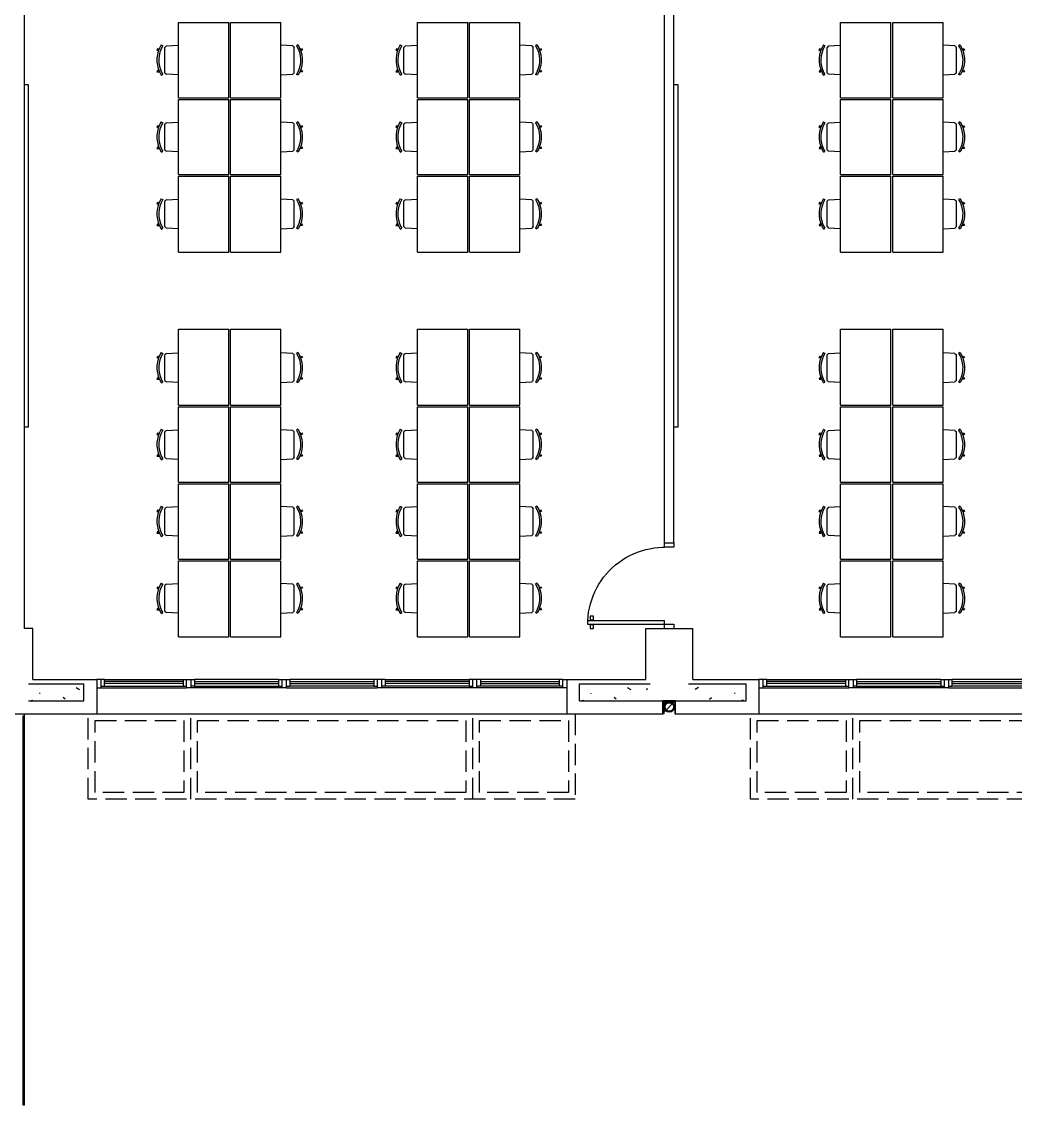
# Model space of a CAD drawing. Extents: x 7 to 80.8, y 22 to 73.9.
# Drawn here: x 24.63 to 36.26, y 29.55 to 42.23 of the extents above; entities that cross this region are included whole.
import ezdxf

# ---------------------------------------------------------------- set-up
doc = ezdxf.new("R2010")
doc.units = 0
doc.header["$MEASUREMENT"] = 0
doc.linetypes.add('DOT', pattern=[0.25, 0.25, 0])
for name, color, linetype in [('Doors', 7, 'CONTINUOUS'), ('Furniture', 7, 'CONTINUOUS'), ('Stairs', 7, 'CONTINUOUS'), ('Walls', 7, 'CONTINUOUS')]:
    doc.layers.add(name, color=color, linetype=linetype)

msp = doc.modelspace()

# ---------------------------------------------------------------- linework, layer by layer
at = {"layer": 'Doors', "color": 2}
for p, q in [((32.154, 36.132), (32.264, 36.132)), ((31.934, 35.132), (32.264, 35.132)), ((32.264, 35.132), (32.484, 35.132))]:
    msp.add_line(p, q, dxfattribs=at)
at = {"layer": 'Doors', "color": 4}
for p, q in [((32.154, 35.182), (32.154, 35.223)), ((32.264, 35.182), (32.264, 35.132))]:
    msp.add_line(p, q, dxfattribs=at)
for points in [[(31.255, 35.222), (31.259, 35.272), (31.265, 35.321), (31.274, 35.37), (31.286, 35.419), (31.301, 35.467), (31.318, 35.514), (31.338, 35.56), (31.36, 35.605), (31.385, 35.648), (31.412, 35.69), (31.441, 35.731), (31.473, 35.769), (31.506, 35.806), (31.542, 35.841), (31.579, 35.874), (31.619, 35.905), (31.66, 35.934), (31.702, 35.96), (31.746, 35.984), (31.791, 36.005), (31.838, 36.024), (31.885, 36.041), (31.933, 36.054), (31.982, 36.065), (32.031, 36.073), (32.081, 36.079), (32.131, 36.082), (32.154, 36.082)], [(32.264, 36.132), (32.264, 36.082), (32.154, 36.082), (32.154, 36.132)], [(32.154, 35.222), (31.254, 35.222), (31.254, 35.182), (32.154, 35.182)], [(32.154, 35.132), (32.154, 35.182), (32.264, 35.182)]]:
    msp.add_lwpolyline(points, dxfattribs=at)
for points in [[(31.324, 35.233), (31.324, 35.273), (31.284, 35.273), (31.284, 35.233), (31.324, 35.233)], [(31.324, 35.132), (31.324, 35.172), (31.284, 35.172), (31.284, 35.132), (31.324, 35.132)]]:
    msp.add_lwpolyline(points, close=True, dxfattribs=at)
at = {"layer": 'Furniture', "color": 4}
for p, q in [((26.464, 42.224), (27.054, 42.224)), ((26.464, 41.344), (26.464, 42.224)), ((27.054, 41.344), (27.054, 42.224)), ((27.074, 42.224), (27.664, 42.224)), ((27.074, 41.344), (27.074, 42.224)), ((27.664, 41.344), (27.664, 42.224)), ((29.261, 42.224), (29.851, 42.224)), ((29.261, 41.344), (29.261, 42.224)), ((29.851, 41.344), (29.851, 42.224)), ((29.871, 42.224), (30.461, 42.224)), ((29.871, 41.344), (29.871, 42.224)), ((30.461, 41.344), (30.461, 42.224)), ((34.214, 42.224), (34.804, 42.224)), ((34.214, 41.344), (34.214, 42.224)), ((34.804, 41.344), (34.804, 42.224)), ((34.824, 42.224), (35.414, 42.224)), ((34.824, 41.344), (34.824, 42.224)), ((35.414, 41.344), (35.414, 42.224)), ((26.263, 41.962), (26.281, 41.951)), ((26.324, 41.95), (26.307, 41.933)), ((26.307, 41.635), (26.307, 41.933)), ((26.324, 41.95), (26.464, 41.958)), ((27.803, 41.95), (27.664, 41.958)), ((27.803, 41.95), (27.82, 41.933)), ((27.82, 41.635), (27.82, 41.933)), ((27.864, 41.962), (27.846, 41.951)), ((29.061, 41.962), (29.078, 41.951)), ((29.121, 41.95), (29.104, 41.933)), ((29.104, 41.635), (29.104, 41.933)), ((29.121, 41.95), (29.261, 41.958)), ((30.601, 41.95), (30.461, 41.958)), ((30.601, 41.95), (30.617, 41.933)), ((30.617, 41.635), (30.617, 41.933)), ((30.661, 41.962), (30.643, 41.951)), ((34.013, 41.962), (34.031, 41.951)), ((34.074, 41.95), (34.057, 41.933)), ((34.057, 41.635), (34.057, 41.933)), ((34.074, 41.95), (34.214, 41.958)), ((35.553, 41.95), (35.414, 41.958)), ((35.553, 41.95), (35.57, 41.933)), ((35.57, 41.635), (35.57, 41.933)), ((35.614, 41.962), (35.596, 41.951)), ((26.263, 41.606), (26.281, 41.617)), ((26.307, 41.635), (26.324, 41.618)), ((26.464, 41.61), (26.324, 41.618)), ((27.664, 41.61), (27.803, 41.618)), ((27.82, 41.635), (27.803, 41.618)), ((27.864, 41.606), (27.846, 41.617)), ((29.061, 41.606), (29.078, 41.617)), ((29.104, 41.635), (29.121, 41.618)), ((29.261, 41.61), (29.121, 41.618)), ((30.461, 41.61), (30.601, 41.618)), ((30.617, 41.635), (30.601, 41.618)), ((30.661, 41.606), (30.643, 41.617)), ((34.013, 41.606), (34.031, 41.617)), ((34.057, 41.635), (34.074, 41.618)), ((34.214, 41.61), (34.074, 41.618)), ((35.414, 41.61), (35.553, 41.618)), ((35.57, 41.635), (35.553, 41.618)), ((35.614, 41.606), (35.596, 41.617)), ((26.464, 41.344), (27.054, 41.344)), ((26.464, 41.324), (27.054, 41.324)), ((26.464, 40.444), (26.464, 41.324)), ((27.054, 40.444), (27.054, 41.324)), ((27.074, 41.344), (27.664, 41.344)), ((27.074, 41.324), (27.664, 41.324)), ((27.074, 40.444), (27.074, 41.324)), ((27.664, 40.444), (27.664, 41.324)), ((29.261, 41.344), (29.851, 41.344)), ((29.261, 41.324), (29.851, 41.324)), ((29.261, 40.444), (29.261, 41.324)), ((29.851, 40.444), (29.851, 41.324)), ((29.871, 41.344), (30.461, 41.344)), ((29.871, 41.324), (30.461, 41.324)), ((29.871, 40.444), (29.871, 41.324)), ((30.461, 40.444), (30.461, 41.324)), ((34.214, 41.344), (34.804, 41.344)), ((34.214, 41.324), (34.804, 41.324)), ((34.214, 40.444), (34.214, 41.324)), ((34.804, 40.444), (34.804, 41.324)), ((34.824, 41.344), (35.414, 41.344)), ((34.824, 41.324), (35.414, 41.324)), ((34.824, 40.444), (34.824, 41.324)), ((35.414, 40.444), (35.414, 41.324)), ((26.263, 41.062), (26.281, 41.051)), ((26.324, 41.05), (26.307, 41.033)), ((26.307, 40.735), (26.307, 41.033)), ((26.324, 41.05), (26.464, 41.058)), ((27.803, 41.05), (27.664, 41.058)), ((27.803, 41.05), (27.82, 41.033)), ((27.82, 40.735), (27.82, 41.033)), ((27.864, 41.062), (27.846, 41.051)), ((29.061, 41.062), (29.078, 41.051)), ((29.121, 41.05), (29.104, 41.033)), ((29.104, 40.735), (29.104, 41.033)), ((29.121, 41.05), (29.261, 41.058)), ((30.601, 41.05), (30.461, 41.058)), ((30.601, 41.05), (30.617, 41.033)), ((30.617, 40.735), (30.617, 41.033)), ((30.661, 41.062), (30.643, 41.051)), ((34.013, 41.062), (34.031, 41.051)), ((34.074, 41.05), (34.057, 41.033)), ((34.057, 40.735), (34.057, 41.033)), ((34.074, 41.05), (34.214, 41.058)), ((35.553, 41.05), (35.414, 41.058)), ((35.553, 41.05), (35.57, 41.033)), ((35.57, 40.735), (35.57, 41.033)), ((35.614, 41.062), (35.596, 41.051)), ((26.307, 40.735), (26.324, 40.718)), ((27.82, 40.735), (27.803, 40.718)), ((29.104, 40.735), (29.121, 40.718)), ((30.617, 40.735), (30.601, 40.718)), ((34.057, 40.735), (34.074, 40.718)), ((35.57, 40.735), (35.553, 40.718)), ((26.263, 40.706), (26.281, 40.717)), ((26.464, 40.71), (26.324, 40.718)), ((27.664, 40.71), (27.803, 40.718)), ((27.864, 40.706), (27.846, 40.717)), ((29.061, 40.706), (29.078, 40.717)), ((29.261, 40.71), (29.121, 40.718)), ((30.461, 40.71), (30.601, 40.718)), ((30.661, 40.706), (30.643, 40.717)), ((34.013, 40.706), (34.031, 40.717)), ((34.214, 40.71), (34.074, 40.718)), ((35.414, 40.71), (35.553, 40.718)), ((35.614, 40.706), (35.596, 40.717)), ((26.464, 40.444), (27.054, 40.444)), ((26.464, 40.424), (27.054, 40.424)), ((26.464, 39.534), (26.464, 40.424)), ((27.054, 39.534), (27.054, 40.424)), ((27.074, 40.444), (27.664, 40.444)), ((27.074, 40.424), (27.664, 40.424)), ((27.074, 39.534), (27.074, 40.424)), ((27.664, 39.534), (27.664, 40.424)), ((29.261, 40.444), (29.851, 40.444)), ((29.261, 40.424), (29.851, 40.424)), ((29.261, 39.534), (29.261, 40.424)), ((29.851, 39.534), (29.851, 40.424)), ((29.871, 40.444), (30.461, 40.444)), ((29.871, 40.424), (30.461, 40.424)), ((29.871, 39.534), (29.871, 40.424)), ((30.461, 39.534), (30.461, 40.424)), ((34.214, 40.444), (34.804, 40.444)), ((34.214, 40.424), (34.804, 40.424)), ((34.214, 39.534), (34.214, 40.424)), ((34.804, 39.534), (34.804, 40.424)), ((34.824, 40.444), (35.414, 40.444)), ((34.824, 40.424), (35.414, 40.424)), ((34.824, 39.534), (34.824, 40.424)), ((35.414, 39.534), (35.414, 40.424)), ((26.263, 40.162), (26.281, 40.151)), ((26.324, 40.15), (26.307, 40.133)), ((26.307, 39.835), (26.307, 40.133)), ((26.324, 40.15), (26.464, 40.158)), ((27.803, 40.15), (27.664, 40.158)), ((27.803, 40.15), (27.82, 40.133)), ((27.82, 39.835), (27.82, 40.133)), ((27.864, 40.162), (27.846, 40.151)), ((29.061, 40.162), (29.078, 40.151)), ((29.121, 40.15), (29.104, 40.133)), ((29.104, 39.835), (29.104, 40.133)), ((29.121, 40.15), (29.261, 40.158)), ((30.601, 40.15), (30.461, 40.158)), ((30.601, 40.15), (30.617, 40.133)), ((30.617, 39.835), (30.617, 40.133)), ((30.661, 40.162), (30.643, 40.151)), ((34.013, 40.162), (34.031, 40.151)), ((34.074, 40.15), (34.057, 40.133)), ((34.057, 39.835), (34.057, 40.133)), ((34.074, 40.15), (34.214, 40.158)), ((35.553, 40.15), (35.414, 40.158)), ((35.553, 40.15), (35.57, 40.133)), ((35.57, 39.835), (35.57, 40.133)), ((35.614, 40.162), (35.596, 40.151)), ((26.307, 39.835), (26.324, 39.818)), ((27.82, 39.835), (27.803, 39.818)), ((29.104, 39.835), (29.121, 39.818)), ((30.617, 39.835), (30.601, 39.818)), ((34.057, 39.835), (34.074, 39.818)), ((35.57, 39.835), (35.553, 39.818)), ((26.263, 39.806), (26.281, 39.817)), ((26.464, 39.81), (26.324, 39.818)), ((27.664, 39.81), (27.803, 39.818)), ((27.864, 39.806), (27.846, 39.817)), ((29.061, 39.806), (29.078, 39.817)), ((29.261, 39.81), (29.121, 39.818)), ((30.461, 39.81), (30.601, 39.818)), ((30.661, 39.806), (30.643, 39.817)), ((34.013, 39.806), (34.031, 39.817)), ((34.214, 39.81), (34.074, 39.818)), ((35.414, 39.81), (35.553, 39.818)), ((35.614, 39.806), (35.596, 39.817)), ((26.464, 39.534), (27.054, 39.534)), ((27.074, 39.534), (27.664, 39.534)), ((29.261, 39.534), (29.851, 39.534)), ((29.871, 39.534), (30.461, 39.534)), ((34.214, 39.534), (34.804, 39.534)), ((34.824, 39.534), (35.414, 39.534)), ((26.464, 38.634), (27.054, 38.634)), ((26.464, 37.744), (26.464, 38.634)), ((27.054, 37.744), (27.054, 38.634)), ((27.074, 38.634), (27.664, 38.634)), ((27.074, 37.744), (27.074, 38.634)), ((27.664, 37.744), (27.664, 38.634)), ((29.261, 38.634), (29.851, 38.634)), ((29.261, 37.744), (29.261, 38.634)), ((29.851, 37.744), (29.851, 38.634)), ((29.871, 38.634), (30.461, 38.634)), ((29.871, 37.744), (29.871, 38.634)), ((30.461, 37.744), (30.461, 38.634)), ((34.214, 38.634), (34.804, 38.634)), ((34.214, 37.744), (34.214, 38.634)), ((34.804, 37.744), (34.804, 38.634)), ((34.824, 38.634), (35.414, 38.634)), ((34.824, 37.744), (34.824, 38.634)), ((35.414, 37.744), (35.414, 38.634)), ((26.263, 38.362), (26.281, 38.351)), ((26.324, 38.35), (26.307, 38.333)), ((26.307, 38.035), (26.307, 38.333)), ((26.324, 38.35), (26.464, 38.358)), ((27.803, 38.35), (27.664, 38.358)), ((27.803, 38.35), (27.82, 38.333)), ((27.82, 38.035), (27.82, 38.333)), ((27.864, 38.362), (27.846, 38.351)), ((29.061, 38.362), (29.078, 38.351)), ((29.121, 38.35), (29.104, 38.333)), ((29.104, 38.035), (29.104, 38.333)), ((29.121, 38.35), (29.261, 38.358)), ((30.601, 38.35), (30.461, 38.358)), ((30.601, 38.35), (30.617, 38.333)), ((30.617, 38.035), (30.617, 38.333)), ((30.661, 38.362), (30.643, 38.351)), ((34.013, 38.362), (34.031, 38.351)), ((34.074, 38.35), (34.057, 38.333)), ((34.057, 38.035), (34.057, 38.333)), ((34.074, 38.35), (34.214, 38.358)), ((35.553, 38.35), (35.414, 38.358)), ((35.553, 38.35), (35.57, 38.333)), ((35.57, 38.035), (35.57, 38.333)), ((35.614, 38.362), (35.596, 38.351)), ((26.263, 38.006), (26.281, 38.017)), ((26.307, 38.035), (26.324, 38.018)), ((26.464, 38.01), (26.324, 38.018)), ((27.664, 38.01), (27.803, 38.018)), ((27.82, 38.035), (27.803, 38.018)), ((27.864, 38.006), (27.846, 38.017)), ((29.061, 38.006), (29.078, 38.017)), ((29.104, 38.035), (29.121, 38.018)), ((29.261, 38.01), (29.121, 38.018)), ((30.461, 38.01), (30.601, 38.018)), ((30.617, 38.035), (30.601, 38.018)), ((30.661, 38.006), (30.643, 38.017)), ((34.013, 38.006), (34.031, 38.017)), ((34.057, 38.035), (34.074, 38.018)), ((34.214, 38.01), (34.074, 38.018)), ((35.414, 38.01), (35.553, 38.018)), ((35.57, 38.035), (35.553, 38.018)), ((35.614, 38.006), (35.596, 38.017)), ((26.464, 37.744), (27.054, 37.744)), ((26.464, 37.724), (27.054, 37.724)), ((26.464, 36.844), (26.464, 37.724)), ((27.054, 36.844), (27.054, 37.724)), ((27.074, 37.744), (27.664, 37.744)), ((27.074, 37.724), (27.664, 37.724)), ((27.074, 36.844), (27.074, 37.724)), ((27.664, 36.844), (27.664, 37.724)), ((29.261, 37.744), (29.851, 37.744)), ((29.261, 37.724), (29.851, 37.724)), ((29.261, 36.844), (29.261, 37.724)), ((29.851, 36.844), (29.851, 37.724)), ((29.871, 37.744), (30.461, 37.744)), ((29.871, 37.724), (30.461, 37.724)), ((29.871, 36.844), (29.871, 37.724)), ((30.461, 36.844), (30.461, 37.724)), ((34.214, 37.744), (34.804, 37.744)), ((34.214, 37.724), (34.804, 37.724)), ((34.214, 36.844), (34.214, 37.724)), ((34.804, 36.844), (34.804, 37.724)), ((34.824, 37.744), (35.414, 37.744)), ((34.824, 37.724), (35.414, 37.724)), ((34.824, 36.844), (34.824, 37.724)), ((35.414, 36.844), (35.414, 37.724)), ((24.659, 37.493), (24.709, 37.493)), ((26.263, 37.462), (26.281, 37.451)), ((26.324, 37.45), (26.307, 37.433)), ((26.307, 37.135), (26.307, 37.433)), ((26.324, 37.45), (26.464, 37.458)), ((27.803, 37.45), (27.664, 37.458)), ((27.803, 37.45), (27.82, 37.433)), ((27.82, 37.135), (27.82, 37.433)), ((27.864, 37.462), (27.846, 37.451)), ((29.061, 37.462), (29.078, 37.451)), ((29.121, 37.45), (29.104, 37.433)), ((29.104, 37.135), (29.104, 37.433)), ((29.121, 37.45), (29.261, 37.458)), ((30.601, 37.45), (30.461, 37.458)), ((30.601, 37.45), (30.617, 37.433)), ((30.617, 37.135), (30.617, 37.433)), ((30.661, 37.462), (30.643, 37.451)), ((32.264, 37.493), (32.314, 37.493)), ((34.013, 37.462), (34.031, 37.451)), ((34.074, 37.45), (34.057, 37.433)), ((34.057, 37.135), (34.057, 37.433)), ((34.074, 37.45), (34.214, 37.458)), ((35.553, 37.45), (35.414, 37.458)), ((35.553, 37.45), (35.57, 37.433)), ((35.57, 37.135), (35.57, 37.433)), ((35.614, 37.462), (35.596, 37.451)), ((26.263, 37.106), (26.281, 37.117)), ((26.307, 37.135), (26.324, 37.118)), ((26.464, 37.11), (26.324, 37.118)), ((27.664, 37.11), (27.803, 37.118)), ((27.82, 37.135), (27.803, 37.118)), ((27.864, 37.106), (27.846, 37.117)), ((29.061, 37.106), (29.078, 37.117)), ((29.104, 37.135), (29.121, 37.118)), ((29.261, 37.11), (29.121, 37.118)), ((30.461, 37.11), (30.601, 37.118)), ((30.617, 37.135), (30.601, 37.118)), ((30.661, 37.106), (30.643, 37.117)), ((34.013, 37.106), (34.031, 37.117)), ((34.057, 37.135), (34.074, 37.118)), ((34.214, 37.11), (34.074, 37.118)), ((35.414, 37.11), (35.553, 37.118)), ((35.57, 37.135), (35.553, 37.118)), ((35.614, 37.106), (35.596, 37.117)), ((26.464, 36.844), (27.054, 36.844)), ((26.464, 36.824), (27.054, 36.824)), ((26.464, 35.944), (26.464, 36.824)), ((27.054, 35.944), (27.054, 36.824)), ((27.074, 36.844), (27.664, 36.844)), ((27.074, 36.824), (27.664, 36.824)), ((27.074, 35.944), (27.074, 36.824)), ((27.664, 35.944), (27.664, 36.824)), ((29.261, 36.844), (29.851, 36.844)), ((29.261, 36.824), (29.851, 36.824)), ((29.261, 35.944), (29.261, 36.824)), ((29.851, 35.944), (29.851, 36.824)), ((29.871, 36.844), (30.461, 36.844)), ((29.871, 36.824), (30.461, 36.824)), ((29.871, 35.944), (29.871, 36.824)), ((30.461, 35.944), (30.461, 36.824)), ((34.214, 36.844), (34.804, 36.844)), ((34.214, 36.824), (34.804, 36.824)), ((34.214, 35.944), (34.214, 36.824)), ((34.804, 35.944), (34.804, 36.824)), ((34.824, 36.844), (35.414, 36.844)), ((34.824, 36.824), (35.414, 36.824)), ((34.824, 35.944), (34.824, 36.824)), ((35.414, 35.944), (35.414, 36.824)), ((26.263, 36.562), (26.281, 36.551)), ((26.324, 36.55), (26.307, 36.533)), ((26.324, 36.55), (26.464, 36.558)), ((27.803, 36.55), (27.664, 36.558)), ((27.803, 36.55), (27.82, 36.533)), ((27.864, 36.562), (27.846, 36.551)), ((29.061, 36.562), (29.078, 36.551)), ((29.121, 36.55), (29.104, 36.533)), ((29.121, 36.55), (29.261, 36.558)), ((30.601, 36.55), (30.461, 36.558)), ((30.601, 36.55), (30.617, 36.533)), ((30.661, 36.562), (30.643, 36.551)), ((34.013, 36.562), (34.031, 36.551)), ((34.074, 36.55), (34.057, 36.533)), ((34.074, 36.55), (34.214, 36.558)), ((35.553, 36.55), (35.414, 36.558)), ((35.553, 36.55), (35.57, 36.533)), ((35.614, 36.562), (35.596, 36.551)), ((26.307, 36.235), (26.307, 36.533)), ((27.82, 36.235), (27.82, 36.533)), ((29.104, 36.235), (29.104, 36.533)), ((30.617, 36.235), (30.617, 36.533)), ((34.057, 36.235), (34.057, 36.533)), ((35.57, 36.235), (35.57, 36.533)), ((26.263, 36.206), (26.281, 36.217)), ((26.307, 36.235), (26.324, 36.218)), ((26.464, 36.21), (26.324, 36.218)), ((27.664, 36.21), (27.803, 36.218)), ((27.82, 36.235), (27.803, 36.218)), ((27.864, 36.206), (27.846, 36.217)), ((29.061, 36.206), (29.078, 36.217)), ((29.104, 36.235), (29.121, 36.218)), ((29.261, 36.21), (29.121, 36.218)), ((30.461, 36.21), (30.601, 36.218)), ((30.617, 36.235), (30.601, 36.218)), ((30.661, 36.206), (30.643, 36.217)), ((34.013, 36.206), (34.031, 36.217)), ((34.057, 36.235), (34.074, 36.218)), ((34.214, 36.21), (34.074, 36.218)), ((35.414, 36.21), (35.553, 36.218)), ((35.57, 36.235), (35.553, 36.218)), ((35.614, 36.206), (35.596, 36.217)), ((26.464, 35.944), (27.054, 35.944)), ((26.464, 35.924), (27.054, 35.924)), ((26.464, 35.034), (26.464, 35.924)), ((27.054, 35.034), (27.054, 35.924)), ((27.074, 35.944), (27.664, 35.944)), ((27.074, 35.924), (27.664, 35.924)), ((27.074, 35.034), (27.074, 35.924)), ((27.664, 35.034), (27.664, 35.924)), ((29.261, 35.944), (29.851, 35.944)), ((29.261, 35.924), (29.851, 35.924)), ((29.261, 35.034), (29.261, 35.924)), ((29.851, 35.034), (29.851, 35.924)), ((29.871, 35.944), (30.461, 35.944)), ((29.871, 35.924), (30.461, 35.924)), ((29.871, 35.034), (29.871, 35.924)), ((30.461, 35.034), (30.461, 35.924)), ((34.214, 35.944), (34.804, 35.944)), ((34.214, 35.924), (34.804, 35.924)), ((34.214, 35.034), (34.214, 35.924)), ((34.804, 35.034), (34.804, 35.924)), ((34.824, 35.944), (35.414, 35.944)), ((34.824, 35.924), (35.414, 35.924)), ((34.824, 35.034), (34.824, 35.924)), ((35.414, 35.034), (35.414, 35.924)), ((26.263, 35.662), (26.281, 35.651)), ((26.324, 35.65), (26.307, 35.633)), ((26.324, 35.65), (26.464, 35.658)), ((27.803, 35.65), (27.664, 35.658)), ((27.803, 35.65), (27.82, 35.633)), ((27.864, 35.662), (27.846, 35.651)), ((29.061, 35.662), (29.078, 35.651)), ((29.121, 35.65), (29.104, 35.633)), ((29.121, 35.65), (29.261, 35.658)), ((30.601, 35.65), (30.461, 35.658)), ((30.601, 35.65), (30.617, 35.633)), ((30.661, 35.662), (30.643, 35.651)), ((34.013, 35.662), (34.031, 35.651)), ((34.074, 35.65), (34.057, 35.633)), ((34.074, 35.65), (34.214, 35.658)), ((35.553, 35.65), (35.414, 35.658)), ((35.553, 35.65), (35.57, 35.633)), ((35.614, 35.662), (35.596, 35.651)), ((26.307, 35.335), (26.307, 35.633)), ((27.82, 35.335), (27.82, 35.633)), ((29.104, 35.335), (29.104, 35.633)), ((30.617, 35.335), (30.617, 35.633)), ((34.057, 35.335), (34.057, 35.633)), ((35.57, 35.335), (35.57, 35.633)), ((26.263, 35.306), (26.281, 35.317)), ((26.307, 35.335), (26.324, 35.318)), ((26.464, 35.31), (26.324, 35.318)), ((27.664, 35.31), (27.803, 35.318)), ((27.82, 35.335), (27.803, 35.318)), ((27.864, 35.306), (27.846, 35.317)), ((29.061, 35.306), (29.078, 35.317)), ((29.104, 35.335), (29.121, 35.318)), ((29.261, 35.31), (29.121, 35.318)), ((30.461, 35.31), (30.601, 35.318)), ((30.617, 35.335), (30.601, 35.318)), ((30.661, 35.306), (30.643, 35.317)), ((34.013, 35.306), (34.031, 35.317)), ((34.057, 35.335), (34.074, 35.318)), ((34.214, 35.31), (34.074, 35.318)), ((35.414, 35.31), (35.553, 35.318)), ((35.57, 35.335), (35.553, 35.318)), ((35.614, 35.306), (35.596, 35.317)), ((26.464, 35.034), (27.054, 35.034)), ((27.074, 35.034), (27.664, 35.034)), ((29.261, 35.034), (29.851, 35.034)), ((29.871, 35.034), (30.461, 35.034)), ((34.214, 35.034), (34.804, 35.034)), ((34.824, 35.034), (35.414, 35.034))]:
    msp.add_line(p, q, dxfattribs=at)
for points in [[(26.222, 41.92), (26.211, 41.901), (26.233, 41.901), (26.222, 41.92)], [(27.905, 41.92), (27.916, 41.901), (27.894, 41.901), (27.905, 41.92)], [(29.019, 41.92), (29.008, 41.901), (29.03, 41.901), (29.019, 41.92)], [(30.703, 41.92), (30.714, 41.901), (30.692, 41.901), (30.703, 41.92)], [(33.972, 41.92), (33.961, 41.901), (33.983, 41.901), (33.972, 41.92)], [(35.655, 41.92), (35.666, 41.901), (35.644, 41.901), (35.655, 41.92)], [(26.223, 41.668), (26.212, 41.648), (26.235, 41.648), (26.223, 41.668)], [(27.904, 41.668), (27.915, 41.648), (27.892, 41.648), (27.904, 41.668)], [(29.021, 41.668), (29.009, 41.648), (29.032, 41.648), (29.021, 41.668)], [(30.701, 41.668), (30.713, 41.648), (30.689, 41.648), (30.701, 41.668)], [(33.973, 41.668), (33.962, 41.648), (33.985, 41.648), (33.973, 41.668)], [(35.654, 41.668), (35.665, 41.648), (35.642, 41.648), (35.654, 41.668)], [(26.222, 41.02), (26.211, 41.001), (26.233, 41.001), (26.222, 41.02)], [(27.905, 41.02), (27.916, 41.001), (27.894, 41.001), (27.905, 41.02)], [(29.019, 41.02), (29.008, 41.001), (29.03, 41.001), (29.019, 41.02)], [(30.703, 41.02), (30.714, 41.001), (30.692, 41.001), (30.703, 41.02)], [(33.972, 41.02), (33.961, 41.001), (33.983, 41.001), (33.972, 41.02)], [(35.655, 41.02), (35.666, 41.001), (35.644, 41.001), (35.655, 41.02)], [(26.223, 40.768), (26.212, 40.748), (26.235, 40.748), (26.223, 40.768)], [(27.904, 40.768), (27.915, 40.748), (27.892, 40.748), (27.904, 40.768)], [(29.021, 40.768), (29.009, 40.748), (29.032, 40.748), (29.021, 40.768)], [(30.701, 40.768), (30.713, 40.748), (30.689, 40.748), (30.701, 40.768)], [(33.973, 40.768), (33.962, 40.748), (33.985, 40.748), (33.973, 40.768)], [(35.654, 40.768), (35.665, 40.748), (35.642, 40.748), (35.654, 40.768)], [(26.222, 40.12), (26.211, 40.101), (26.233, 40.101), (26.222, 40.12)], [(27.905, 40.12), (27.916, 40.101), (27.894, 40.101), (27.905, 40.12)], [(29.019, 40.12), (29.008, 40.101), (29.03, 40.101), (29.019, 40.12)], [(30.703, 40.12), (30.714, 40.101), (30.692, 40.101), (30.703, 40.12)], [(33.972, 40.12), (33.961, 40.101), (33.983, 40.101), (33.972, 40.12)], [(35.655, 40.12), (35.666, 40.101), (35.644, 40.101), (35.655, 40.12)], [(26.223, 39.868), (26.212, 39.848), (26.235, 39.848), (26.223, 39.868)], [(27.904, 39.868), (27.915, 39.848), (27.892, 39.848), (27.904, 39.868)], [(29.021, 39.868), (29.009, 39.848), (29.032, 39.848), (29.021, 39.868)], [(30.701, 39.868), (30.713, 39.848), (30.689, 39.848), (30.701, 39.868)], [(33.973, 39.868), (33.962, 39.848), (33.985, 39.848), (33.973, 39.868)], [(35.654, 39.868), (35.665, 39.848), (35.642, 39.848), (35.654, 39.868)], [(26.222, 38.32), (26.211, 38.301), (26.233, 38.301), (26.222, 38.32)], [(27.905, 38.32), (27.916, 38.301), (27.894, 38.301), (27.905, 38.32)], [(29.019, 38.32), (29.008, 38.301), (29.03, 38.301), (29.019, 38.32)], [(30.703, 38.32), (30.714, 38.301), (30.692, 38.301), (30.703, 38.32)], [(33.972, 38.32), (33.961, 38.301), (33.983, 38.301), (33.972, 38.32)], [(35.655, 38.32), (35.666, 38.301), (35.644, 38.301), (35.655, 38.32)], [(26.223, 38.068), (26.212, 38.048), (26.235, 38.048), (26.223, 38.068)], [(27.904, 38.068), (27.915, 38.048), (27.892, 38.048), (27.904, 38.068)], [(29.021, 38.068), (29.009, 38.048), (29.032, 38.048), (29.021, 38.068)], [(30.701, 38.068), (30.713, 38.048), (30.689, 38.048), (30.701, 38.068)], [(33.973, 38.068), (33.962, 38.048), (33.985, 38.048), (33.973, 38.068)], [(35.654, 38.068), (35.665, 38.048), (35.642, 38.048), (35.654, 38.068)], [(26.222, 37.42), (26.211, 37.401), (26.233, 37.401), (26.222, 37.42)], [(27.905, 37.42), (27.916, 37.401), (27.894, 37.401), (27.905, 37.42)], [(29.019, 37.42), (29.008, 37.401), (29.03, 37.401), (29.019, 37.42)], [(30.703, 37.42), (30.714, 37.401), (30.692, 37.401), (30.703, 37.42)], [(33.972, 37.42), (33.961, 37.401), (33.983, 37.401), (33.972, 37.42)], [(35.655, 37.42), (35.666, 37.401), (35.644, 37.401), (35.655, 37.42)], [(26.223, 37.168), (26.212, 37.148), (26.235, 37.148), (26.223, 37.168)], [(27.904, 37.168), (27.915, 37.148), (27.892, 37.148), (27.904, 37.168)], [(29.021, 37.168), (29.009, 37.148), (29.032, 37.148), (29.021, 37.168)], [(30.701, 37.168), (30.713, 37.148), (30.689, 37.148), (30.701, 37.168)], [(33.973, 37.168), (33.962, 37.148), (33.985, 37.148), (33.973, 37.168)], [(35.654, 37.168), (35.665, 37.148), (35.642, 37.148), (35.654, 37.168)], [(26.222, 36.52), (26.211, 36.501), (26.233, 36.501), (26.222, 36.52)], [(27.905, 36.52), (27.916, 36.501), (27.894, 36.501), (27.905, 36.52)], [(29.019, 36.52), (29.008, 36.501), (29.03, 36.501), (29.019, 36.52)], [(30.703, 36.52), (30.714, 36.501), (30.692, 36.501), (30.703, 36.52)], [(33.972, 36.52), (33.961, 36.501), (33.983, 36.501), (33.972, 36.52)], [(35.655, 36.52), (35.666, 36.501), (35.644, 36.501), (35.655, 36.52)], [(26.223, 36.268), (26.212, 36.248), (26.235, 36.248), (26.223, 36.268)], [(27.904, 36.268), (27.915, 36.248), (27.892, 36.248), (27.904, 36.268)], [(29.021, 36.268), (29.009, 36.248), (29.032, 36.248), (29.021, 36.268)], [(30.701, 36.268), (30.713, 36.248), (30.689, 36.248), (30.701, 36.268)], [(33.973, 36.268), (33.962, 36.248), (33.985, 36.248), (33.973, 36.268)], [(35.654, 36.268), (35.665, 36.248), (35.642, 36.248), (35.654, 36.268)], [(26.222, 35.62), (26.211, 35.601), (26.233, 35.601), (26.222, 35.62)], [(27.905, 35.62), (27.916, 35.601), (27.894, 35.601), (27.905, 35.62)], [(29.019, 35.62), (29.008, 35.601), (29.03, 35.601), (29.019, 35.62)], [(30.703, 35.62), (30.714, 35.601), (30.692, 35.601), (30.703, 35.62)], [(33.972, 35.62), (33.961, 35.601), (33.983, 35.601), (33.972, 35.62)], [(35.655, 35.62), (35.666, 35.601), (35.644, 35.601), (35.655, 35.62)], [(26.223, 35.368), (26.212, 35.348), (26.235, 35.348), (26.223, 35.368)], [(27.904, 35.368), (27.915, 35.348), (27.892, 35.348), (27.904, 35.368)], [(29.021, 35.368), (29.009, 35.348), (29.032, 35.348), (29.021, 35.368)], [(30.701, 35.368), (30.713, 35.348), (30.689, 35.348), (30.701, 35.368)], [(33.973, 35.368), (33.962, 35.348), (33.985, 35.348), (33.973, 35.368)], [(35.654, 35.368), (35.665, 35.348), (35.642, 35.348), (35.654, 35.368)]]:
    msp.add_lwpolyline(points, close=True, dxfattribs=at)
for points in [[(26.263, 41.962), (26.244, 41.925), (26.229, 41.887), (26.219, 41.847), (26.213, 41.806), (26.213, 41.765), (26.218, 41.724), (26.228, 41.684), (26.243, 41.645), (26.262, 41.609)], [(26.281, 41.951), (26.262, 41.915), (26.247, 41.876), (26.238, 41.836), (26.234, 41.795), (26.235, 41.753), (26.242, 41.713), (26.253, 41.673), (26.27, 41.635), (26.281, 41.617)], [(27.846, 41.951), (27.866, 41.915), (27.88, 41.876), (27.889, 41.836), (27.894, 41.795), (27.892, 41.753), (27.886, 41.713), (27.874, 41.673), (27.857, 41.635), (27.846, 41.617)], [(27.864, 41.962), (27.883, 41.925), (27.898, 41.887), (27.908, 41.847), (27.914, 41.806), (27.914, 41.765), (27.909, 41.724), (27.899, 41.684), (27.884, 41.645), (27.865, 41.609)], [(29.061, 41.962), (29.041, 41.925), (29.026, 41.887), (29.016, 41.847), (29.011, 41.806), (29.011, 41.765), (29.015, 41.724), (29.025, 41.684), (29.04, 41.645), (29.059, 41.609)], [(29.078, 41.951), (29.059, 41.915), (29.044, 41.876), (29.035, 41.836), (29.031, 41.795), (29.032, 41.753), (29.039, 41.713), (29.051, 41.673), (29.068, 41.635), (29.078, 41.617)], [(30.643, 41.951), (30.663, 41.915), (30.677, 41.876), (30.687, 41.836), (30.691, 41.795), (30.689, 41.753), (30.683, 41.713), (30.671, 41.673), (30.654, 41.635), (30.643, 41.617)], [(30.661, 41.962), (30.681, 41.925), (30.695, 41.887), (30.706, 41.847), (30.711, 41.806), (30.711, 41.765), (30.706, 41.724), (30.696, 41.684), (30.682, 41.645), (30.662, 41.609)], [(34.013, 41.962), (33.994, 41.925), (33.979, 41.887), (33.969, 41.847), (33.963, 41.806), (33.963, 41.765), (33.968, 41.724), (33.978, 41.684), (33.993, 41.645), (34.012, 41.609)], [(34.031, 41.951), (34.012, 41.915), (33.997, 41.876), (33.988, 41.836), (33.984, 41.795), (33.985, 41.753), (33.992, 41.713), (34.003, 41.673), (34.02, 41.635), (34.031, 41.617)], [(35.596, 41.951), (35.616, 41.915), (35.63, 41.876), (35.639, 41.836), (35.644, 41.795), (35.642, 41.753), (35.636, 41.713), (35.624, 41.673), (35.607, 41.635), (35.596, 41.617)], [(35.614, 41.962), (35.633, 41.925), (35.648, 41.887), (35.658, 41.847), (35.664, 41.806), (35.664, 41.765), (35.659, 41.724), (35.649, 41.684), (35.634, 41.645), (35.615, 41.609)], [(24.709, 37.493), (24.709, 41.493), (24.659, 41.493)], [(32.314, 37.493), (32.314, 41.493), (32.264, 41.493)], [(26.263, 41.062), (26.244, 41.025), (26.229, 40.987), (26.219, 40.947), (26.213, 40.906), (26.213, 40.865), (26.218, 40.824), (26.228, 40.784), (26.243, 40.745), (26.262, 40.709)], [(26.281, 41.051), (26.262, 41.015), (26.247, 40.976), (26.238, 40.936), (26.234, 40.895), (26.235, 40.853), (26.242, 40.813), (26.253, 40.773), (26.27, 40.735), (26.281, 40.717)], [(27.846, 41.051), (27.866, 41.015), (27.88, 40.976), (27.889, 40.936), (27.894, 40.895), (27.892, 40.853), (27.886, 40.813), (27.874, 40.773), (27.857, 40.735), (27.846, 40.717)], [(27.864, 41.062), (27.883, 41.025), (27.898, 40.987), (27.908, 40.947), (27.914, 40.906), (27.914, 40.865), (27.909, 40.824), (27.899, 40.784), (27.884, 40.745), (27.865, 40.709)], [(29.061, 41.062), (29.041, 41.025), (29.026, 40.987), (29.016, 40.947), (29.011, 40.906), (29.011, 40.865), (29.015, 40.824), (29.025, 40.784), (29.04, 40.745), (29.059, 40.709)], [(29.078, 41.051), (29.059, 41.015), (29.044, 40.976), (29.035, 40.936), (29.031, 40.895), (29.032, 40.853), (29.039, 40.813), (29.051, 40.773), (29.068, 40.735), (29.078, 40.717)], [(30.643, 41.051), (30.663, 41.015), (30.677, 40.976), (30.687, 40.936), (30.691, 40.895), (30.689, 40.853), (30.683, 40.813), (30.671, 40.773), (30.654, 40.735), (30.643, 40.717)], [(30.661, 41.062), (30.681, 41.025), (30.695, 40.987), (30.706, 40.947), (30.711, 40.906), (30.711, 40.865), (30.706, 40.824), (30.696, 40.784), (30.682, 40.745), (30.662, 40.709)], [(34.013, 41.062), (33.994, 41.025), (33.979, 40.987), (33.969, 40.947), (33.963, 40.906), (33.963, 40.865), (33.968, 40.824), (33.978, 40.784), (33.993, 40.745), (34.012, 40.709)], [(34.031, 41.051), (34.012, 41.015), (33.997, 40.976), (33.988, 40.936), (33.984, 40.895), (33.985, 40.853), (33.992, 40.813), (34.003, 40.773), (34.02, 40.735), (34.031, 40.717)], [(35.596, 41.051), (35.616, 41.015), (35.63, 40.976), (35.639, 40.936), (35.644, 40.895), (35.642, 40.853), (35.636, 40.813), (35.624, 40.773), (35.607, 40.735), (35.596, 40.717)], [(35.614, 41.062), (35.633, 41.025), (35.648, 40.987), (35.658, 40.947), (35.664, 40.906), (35.664, 40.865), (35.659, 40.824), (35.649, 40.784), (35.634, 40.745), (35.615, 40.709)], [(26.263, 40.162), (26.244, 40.125), (26.229, 40.087), (26.219, 40.047), (26.213, 40.006), (26.213, 39.965), (26.218, 39.924), (26.228, 39.884), (26.243, 39.845), (26.262, 39.809)], [(26.281, 40.151), (26.262, 40.115), (26.247, 40.076), (26.238, 40.036), (26.234, 39.995), (26.235, 39.953), (26.242, 39.913), (26.253, 39.873), (26.27, 39.835), (26.281, 39.817)], [(27.846, 40.151), (27.866, 40.115), (27.88, 40.076), (27.889, 40.036), (27.894, 39.995), (27.892, 39.953), (27.886, 39.913), (27.874, 39.873), (27.857, 39.835), (27.846, 39.817)], [(27.864, 40.162), (27.883, 40.125), (27.898, 40.087), (27.908, 40.047), (27.914, 40.006), (27.914, 39.965), (27.909, 39.924), (27.899, 39.884), (27.884, 39.845), (27.865, 39.809)], [(29.061, 40.162), (29.041, 40.125), (29.026, 40.087), (29.016, 40.047), (29.011, 40.006), (29.011, 39.965), (29.015, 39.924), (29.025, 39.884), (29.04, 39.845), (29.059, 39.809)], [(29.078, 40.151), (29.059, 40.115), (29.044, 40.076), (29.035, 40.036), (29.031, 39.995), (29.032, 39.953), (29.039, 39.913), (29.051, 39.873), (29.068, 39.835), (29.078, 39.817)], [(30.643, 40.151), (30.663, 40.115), (30.677, 40.076), (30.687, 40.036), (30.691, 39.995), (30.689, 39.953), (30.683, 39.913), (30.671, 39.873), (30.654, 39.835), (30.643, 39.817)], [(30.661, 40.162), (30.681, 40.125), (30.695, 40.087), (30.706, 40.047), (30.711, 40.006), (30.711, 39.965), (30.706, 39.924), (30.696, 39.884), (30.682, 39.845), (30.662, 39.809)], [(34.013, 40.162), (33.994, 40.125), (33.979, 40.087), (33.969, 40.047), (33.963, 40.006), (33.963, 39.965), (33.968, 39.924), (33.978, 39.884), (33.993, 39.845), (34.012, 39.809)], [(34.031, 40.151), (34.012, 40.115), (33.997, 40.076), (33.988, 40.036), (33.984, 39.995), (33.985, 39.953), (33.992, 39.913), (34.003, 39.873), (34.02, 39.835), (34.031, 39.817)], [(35.596, 40.151), (35.616, 40.115), (35.63, 40.076), (35.639, 40.036), (35.644, 39.995), (35.642, 39.953), (35.636, 39.913), (35.624, 39.873), (35.607, 39.835), (35.596, 39.817)], [(35.614, 40.162), (35.633, 40.125), (35.648, 40.087), (35.658, 40.047), (35.664, 40.006), (35.664, 39.965), (35.659, 39.924), (35.649, 39.884), (35.634, 39.845), (35.615, 39.809)], [(26.263, 38.362), (26.244, 38.325), (26.229, 38.287), (26.219, 38.247), (26.213, 38.206), (26.213, 38.165), (26.218, 38.124), (26.228, 38.084), (26.243, 38.045), (26.262, 38.009)], [(26.281, 38.351), (26.262, 38.315), (26.247, 38.276), (26.238, 38.236), (26.234, 38.195), (26.235, 38.153), (26.242, 38.113), (26.253, 38.073), (26.27, 38.035), (26.281, 38.017)], [(27.846, 38.351), (27.866, 38.315), (27.88, 38.276), (27.889, 38.236), (27.894, 38.195), (27.892, 38.153), (27.886, 38.113), (27.874, 38.073), (27.857, 38.035), (27.846, 38.017)], [(27.864, 38.362), (27.883, 38.325), (27.898, 38.287), (27.908, 38.247), (27.914, 38.206), (27.914, 38.165), (27.909, 38.124), (27.899, 38.084), (27.884, 38.045), (27.865, 38.009)], [(29.061, 38.362), (29.041, 38.325), (29.026, 38.287), (29.016, 38.247), (29.011, 38.206), (29.011, 38.165), (29.015, 38.124), (29.025, 38.084), (29.04, 38.045), (29.059, 38.009)], [(29.078, 38.351), (29.059, 38.315), (29.044, 38.276), (29.035, 38.236), (29.031, 38.195), (29.032, 38.153), (29.039, 38.113), (29.051, 38.073), (29.068, 38.035), (29.078, 38.017)], [(30.643, 38.351), (30.663, 38.315), (30.677, 38.276), (30.687, 38.236), (30.691, 38.195), (30.689, 38.153), (30.683, 38.113), (30.671, 38.073), (30.654, 38.035), (30.643, 38.017)], [(30.661, 38.362), (30.681, 38.325), (30.695, 38.287), (30.706, 38.247), (30.711, 38.206), (30.711, 38.165), (30.706, 38.124), (30.696, 38.084), (30.682, 38.045), (30.662, 38.009)], [(34.013, 38.362), (33.994, 38.325), (33.979, 38.287), (33.969, 38.247), (33.963, 38.206), (33.963, 38.165), (33.968, 38.124), (33.978, 38.084), (33.993, 38.045), (34.012, 38.009)], [(34.031, 38.351), (34.012, 38.315), (33.997, 38.276), (33.988, 38.236), (33.984, 38.195), (33.985, 38.153), (33.992, 38.113), (34.003, 38.073), (34.02, 38.035), (34.031, 38.017)], [(35.596, 38.351), (35.616, 38.315), (35.63, 38.276), (35.639, 38.236), (35.644, 38.195), (35.642, 38.153), (35.636, 38.113), (35.624, 38.073), (35.607, 38.035), (35.596, 38.017)], [(35.614, 38.362), (35.633, 38.325), (35.648, 38.287), (35.658, 38.247), (35.664, 38.206), (35.664, 38.165), (35.659, 38.124), (35.649, 38.084), (35.634, 38.045), (35.615, 38.009)], [(26.263, 37.462), (26.244, 37.425), (26.229, 37.387), (26.219, 37.347), (26.213, 37.306), (26.213, 37.265), (26.218, 37.224), (26.228, 37.184), (26.243, 37.145), (26.262, 37.109)], [(26.281, 37.451), (26.262, 37.415), (26.247, 37.376), (26.238, 37.336), (26.234, 37.295), (26.235, 37.253), (26.242, 37.213), (26.253, 37.173), (26.27, 37.135), (26.281, 37.117)], [(27.846, 37.451), (27.866, 37.415), (27.88, 37.376), (27.889, 37.336), (27.894, 37.295), (27.892, 37.253), (27.886, 37.213), (27.874, 37.173), (27.857, 37.135), (27.846, 37.117)], [(27.864, 37.462), (27.883, 37.425), (27.898, 37.387), (27.908, 37.347), (27.914, 37.306), (27.914, 37.265), (27.909, 37.224), (27.899, 37.184), (27.884, 37.145), (27.865, 37.109)], [(29.061, 37.462), (29.041, 37.425), (29.026, 37.387), (29.016, 37.347), (29.011, 37.306), (29.011, 37.265), (29.015, 37.224), (29.025, 37.184), (29.04, 37.145), (29.059, 37.109)], [(29.078, 37.451), (29.059, 37.415), (29.044, 37.376), (29.035, 37.336), (29.031, 37.295), (29.032, 37.253), (29.039, 37.213), (29.051, 37.173), (29.068, 37.135), (29.078, 37.117)], [(30.643, 37.451), (30.663, 37.415), (30.677, 37.376), (30.687, 37.336), (30.691, 37.295), (30.689, 37.253), (30.683, 37.213), (30.671, 37.173), (30.654, 37.135), (30.643, 37.117)], [(30.661, 37.462), (30.681, 37.425), (30.695, 37.387), (30.706, 37.347), (30.711, 37.306), (30.711, 37.265), (30.706, 37.224), (30.696, 37.184), (30.682, 37.145), (30.662, 37.109)], [(34.013, 37.462), (33.994, 37.425), (33.979, 37.387), (33.969, 37.347), (33.963, 37.306), (33.963, 37.265), (33.968, 37.224), (33.978, 37.184), (33.993, 37.145), (34.012, 37.109)], [(34.031, 37.451), (34.012, 37.415), (33.997, 37.376), (33.988, 37.336), (33.984, 37.295), (33.985, 37.253), (33.992, 37.213), (34.003, 37.173), (34.02, 37.135), (34.031, 37.117)], [(35.596, 37.451), (35.616, 37.415), (35.63, 37.376), (35.639, 37.336), (35.644, 37.295), (35.642, 37.253), (35.636, 37.213), (35.624, 37.173), (35.607, 37.135), (35.596, 37.117)], [(35.614, 37.462), (35.633, 37.425), (35.648, 37.387), (35.658, 37.347), (35.664, 37.306), (35.664, 37.265), (35.659, 37.224), (35.649, 37.184), (35.634, 37.145), (35.615, 37.109)], [(26.263, 36.562), (26.244, 36.525), (26.229, 36.487), (26.219, 36.447), (26.213, 36.406), (26.213, 36.365), (26.218, 36.324), (26.228, 36.284), (26.243, 36.245), (26.262, 36.209)], [(26.281, 36.551), (26.262, 36.515), (26.247, 36.476), (26.238, 36.436), (26.234, 36.395), (26.235, 36.353), (26.242, 36.313), (26.253, 36.273), (26.27, 36.235), (26.281, 36.217)], [(27.846, 36.551), (27.866, 36.515), (27.88, 36.476), (27.889, 36.436), (27.894, 36.395), (27.892, 36.353), (27.886, 36.313), (27.874, 36.273), (27.857, 36.235), (27.846, 36.217)], [(27.864, 36.562), (27.883, 36.525), (27.898, 36.487), (27.908, 36.447), (27.914, 36.406), (27.914, 36.365), (27.909, 36.324), (27.899, 36.284), (27.884, 36.245), (27.865, 36.209)], [(29.061, 36.562), (29.041, 36.525), (29.026, 36.487), (29.016, 36.447), (29.011, 36.406), (29.011, 36.365), (29.015, 36.324), (29.025, 36.284), (29.04, 36.245), (29.059, 36.209)], [(29.078, 36.551), (29.059, 36.515), (29.044, 36.476), (29.035, 36.436), (29.031, 36.395), (29.032, 36.353), (29.039, 36.313), (29.051, 36.273), (29.068, 36.235), (29.078, 36.217)], [(30.643, 36.551), (30.663, 36.515), (30.677, 36.476), (30.687, 36.436), (30.691, 36.395), (30.689, 36.353), (30.683, 36.313), (30.671, 36.273), (30.654, 36.235), (30.643, 36.217)], [(30.661, 36.562), (30.681, 36.525), (30.695, 36.487), (30.706, 36.447), (30.711, 36.406), (30.711, 36.365), (30.706, 36.324), (30.696, 36.284), (30.682, 36.245), (30.662, 36.209)], [(34.013, 36.562), (33.994, 36.525), (33.979, 36.487), (33.969, 36.447), (33.963, 36.406), (33.963, 36.365), (33.968, 36.324), (33.978, 36.284), (33.993, 36.245), (34.012, 36.209)], [(34.031, 36.551), (34.012, 36.515), (33.997, 36.476), (33.988, 36.436), (33.984, 36.395), (33.985, 36.353), (33.992, 36.313), (34.003, 36.273), (34.02, 36.235), (34.031, 36.217)], [(35.596, 36.551), (35.616, 36.515), (35.63, 36.476), (35.639, 36.436), (35.644, 36.395), (35.642, 36.353), (35.636, 36.313), (35.624, 36.273), (35.607, 36.235), (35.596, 36.217)], [(35.614, 36.562), (35.633, 36.525), (35.648, 36.487), (35.658, 36.447), (35.664, 36.406), (35.664, 36.365), (35.659, 36.324), (35.649, 36.284), (35.634, 36.245), (35.615, 36.209)], [(26.263, 35.662), (26.244, 35.625), (26.229, 35.587), (26.219, 35.547), (26.213, 35.506), (26.213, 35.465), (26.218, 35.424), (26.228, 35.384), (26.243, 35.345), (26.262, 35.309)], [(26.281, 35.651), (26.262, 35.615), (26.247, 35.576), (26.238, 35.536), (26.234, 35.495), (26.235, 35.453), (26.242, 35.413), (26.253, 35.373), (26.27, 35.335), (26.281, 35.317)], [(27.846, 35.651), (27.866, 35.615), (27.88, 35.576), (27.889, 35.536), (27.894, 35.495), (27.892, 35.453), (27.886, 35.413), (27.874, 35.373), (27.857, 35.335), (27.846, 35.317)], [(27.864, 35.662), (27.883, 35.625), (27.898, 35.587), (27.908, 35.547), (27.914, 35.506), (27.914, 35.465), (27.909, 35.424), (27.899, 35.384), (27.884, 35.345), (27.865, 35.309)], [(29.061, 35.662), (29.041, 35.625), (29.026, 35.587), (29.016, 35.547), (29.011, 35.506), (29.011, 35.465), (29.015, 35.424), (29.025, 35.384), (29.04, 35.345), (29.059, 35.309)], [(29.078, 35.651), (29.059, 35.615), (29.044, 35.576), (29.035, 35.536), (29.031, 35.495), (29.032, 35.453), (29.039, 35.413), (29.051, 35.373), (29.068, 35.335), (29.078, 35.317)], [(30.643, 35.651), (30.663, 35.615), (30.677, 35.576), (30.687, 35.536), (30.691, 35.495), (30.689, 35.453), (30.683, 35.413), (30.671, 35.373), (30.654, 35.335), (30.643, 35.317)], [(30.661, 35.662), (30.681, 35.625), (30.695, 35.587), (30.706, 35.547), (30.711, 35.506), (30.711, 35.465), (30.706, 35.424), (30.696, 35.384), (30.682, 35.345), (30.662, 35.309)], [(34.013, 35.662), (33.994, 35.625), (33.979, 35.587), (33.969, 35.547), (33.963, 35.506), (33.963, 35.465), (33.968, 35.424), (33.978, 35.384), (33.993, 35.345), (34.012, 35.309)], [(34.031, 35.651), (34.012, 35.615), (33.997, 35.576), (33.988, 35.536), (33.984, 35.495), (33.985, 35.453), (33.992, 35.413), (34.003, 35.373), (34.02, 35.335), (34.031, 35.317)], [(35.596, 35.651), (35.616, 35.615), (35.63, 35.576), (35.639, 35.536), (35.644, 35.495), (35.642, 35.453), (35.636, 35.413), (35.624, 35.373), (35.607, 35.335), (35.596, 35.317)], [(35.614, 35.662), (35.633, 35.625), (35.648, 35.587), (35.658, 35.547), (35.664, 35.506), (35.664, 35.465), (35.659, 35.424), (35.649, 35.384), (35.634, 35.345), (35.615, 35.309)]]:
    msp.add_lwpolyline(points, dxfattribs=at)
at = {"layer": 'Stairs', "color": 4}
msp.add_line((24.659, 34.132), (24.659, 29.549), dxfattribs=at)
at = {"layer": 'Walls', "color": 2}
for p, q in [((24.659, 52.409), (24.659, 35.132)), ((32.154, 36.132), (32.154, 43.732)), ((32.264, 36.132), (32.264, 43.732)), ((31.934, 34.532), (31.934, 35.132)), ((32.484, 34.532), (32.484, 35.132)), ((24.759, 34.532), (25.509, 34.532)), ((25.509, 34.532), (25.509, 34.132)), ((31.009, 34.532), (31.934, 34.532)), ((31.009, 34.532), (31.009, 34.132)), ((32.484, 34.532), (33.259, 34.532)), ((33.259, 34.532), (33.259, 34.132)), ((24.709, 34.482), (25.359, 34.482)), ((25.359, 34.282), (25.359, 34.482)), ((31.159, 34.482), (31.984, 34.482)), ((31.159, 34.282), (31.159, 34.482)), ((32.434, 34.482), (33.109, 34.482)), ((33.109, 34.282), (33.109, 34.482)), ((24.709, 34.282), (25.359, 34.282)), ((31.159, 34.282), (32.134, 34.282)), ((31.159, 34.282), (31.984, 34.282)), ((32.284, 34.282), (33.109, 34.282)), ((32.434, 34.282), (33.109, 34.282)), ((24.259, 34.132), (24.709, 34.132)), ((24.709, 34.132), (25.509, 34.132)), ((31.009, 34.132), (32.134, 34.132)), ((32.284, 34.132), (33.259, 34.132))]:
    msp.add_line(p, q, dxfattribs=at)
at = {"layer": 'Walls', "color": 8}
for p, q in [((25.6, 34.532), (26.52, 34.532)), ((26.52, 34.512), (25.6, 34.512)), ((27.636, 34.532), (26.651, 34.532)), ((26.651, 34.512), (27.636, 34.512)), ((28.752, 34.532), (27.767, 34.532)), ((27.767, 34.512), (28.752, 34.512)), ((28.883, 34.532), (29.868, 34.532)), ((29.868, 34.512), (28.883, 34.512)), ((30.919, 34.532), (29.999, 34.532)), ((29.999, 34.512), (30.919, 34.512)), ((33.35, 34.532), (34.27, 34.532)), ((34.27, 34.512), (33.35, 34.512)), ((35.386, 34.532), (34.401, 34.532)), ((34.401, 34.512), (35.386, 34.512)), ((36.502, 34.532), (35.517, 34.532)), ((35.517, 34.512), (36.502, 34.512)), ((25.559, 34.437), (26.56, 34.437)), ((26.52, 34.487), (25.6, 34.487)), ((25.6, 34.454), (26.52, 34.454)), ((27.676, 34.437), (26.61, 34.437)), ((26.651, 34.487), (27.636, 34.487)), ((26.651, 34.454), (27.636, 34.454)), ((27.726, 34.437), (28.792, 34.437)), ((27.767, 34.487), (28.752, 34.487)), ((28.752, 34.454), (27.767, 34.454)), ((29.908, 34.437), (28.842, 34.437)), ((29.868, 34.487), (28.883, 34.487)), ((29.868, 34.454), (28.883, 34.454)), ((30.959, 34.437), (29.958, 34.437)), ((29.999, 34.487), (30.919, 34.487)), ((30.919, 34.454), (29.999, 34.454)), ((33.309, 34.437), (34.31, 34.437)), ((34.27, 34.487), (33.35, 34.487)), ((33.35, 34.454), (34.27, 34.454)), ((35.426, 34.437), (34.36, 34.437)), ((34.401, 34.487), (35.386, 34.487)), ((34.401, 34.454), (35.386, 34.454)), ((35.476, 34.437), (36.542, 34.437)), ((35.517, 34.487), (36.502, 34.487)), ((36.502, 34.454), (35.517, 34.454)), ((25.509, 34.132), (31.009, 34.132)), ((33.259, 34.132), (38.759, 34.132))]:
    msp.add_line(p, q, dxfattribs=at)
at = {"layer": 'Walls', "color": 4}
for p, q in [((26.52, 34.532), (26.52, 34.454)), ((26.52, 34.532), (26.651, 34.532)), ((26.56, 34.437), (26.56, 34.532)), ((26.61, 34.532), (26.61, 34.437)), ((27.636, 34.532), (27.636, 34.454)), ((27.636, 34.532), (27.767, 34.532)), ((27.676, 34.532), (27.676, 34.437)), ((27.726, 34.532), (27.726, 34.437)), ((27.767, 34.532), (27.767, 34.454)), ((28.752, 34.532), (28.752, 34.454)), ((28.883, 34.532), (28.752, 34.532)), ((28.792, 34.532), (28.792, 34.437)), ((28.842, 34.532), (28.842, 34.437)), ((28.883, 34.532), (28.883, 34.454)), ((29.999, 34.532), (29.868, 34.532)), ((29.868, 34.532), (29.868, 34.454)), ((29.908, 34.532), (29.908, 34.437)), ((29.958, 34.437), (29.958, 34.532)), ((29.999, 34.532), (29.999, 34.454)), ((30.959, 34.532), (31.009, 34.532)), ((30.959, 34.532), (30.959, 34.437)), ((34.27, 34.532), (34.27, 34.454)), ((34.27, 34.532), (34.401, 34.532)), ((34.31, 34.437), (34.31, 34.532)), ((34.36, 34.532), (34.36, 34.437)), ((35.386, 34.532), (35.386, 34.454)), ((35.386, 34.532), (35.517, 34.532)), ((35.426, 34.532), (35.426, 34.437)), ((35.476, 34.532), (35.476, 34.437)), ((35.517, 34.532), (35.517, 34.454)), ((25.509, 34.437), (25.559, 34.437)), ((25.559, 34.454), (25.6, 34.454)), ((26.52, 34.454), (26.56, 34.454)), ((26.61, 34.437), (26.56, 34.437)), ((27.636, 34.454), (27.676, 34.454)), ((27.726, 34.437), (27.676, 34.437)), ((27.726, 34.454), (27.767, 34.454)), ((28.752, 34.454), (28.792, 34.454)), ((28.842, 34.437), (28.792, 34.437)), ((28.883, 34.454), (28.842, 34.454)), ((29.868, 34.454), (29.908, 34.454)), ((29.958, 34.437), (29.908, 34.437)), ((29.999, 34.454), (29.958, 34.454)), ((30.959, 34.454), (30.919, 34.454)), ((31.009, 34.437), (30.959, 34.437)), ((33.259, 34.437), (33.309, 34.437)), ((33.309, 34.454), (33.35, 34.454)), ((34.27, 34.454), (34.31, 34.454)), ((34.36, 34.437), (34.31, 34.437)), ((35.386, 34.454), (35.426, 34.454)), ((35.476, 34.437), (35.426, 34.437)), ((35.476, 34.454), (35.517, 34.454)), ((32.284, 34.282), (32.134, 34.282))]:
    msp.add_line(p, q, dxfattribs=at)
at = {"layer": 'Walls', "color": 1}
for p, q in [((24.84, 34.369), (24.847, 34.379)), ((25.267, 34.441), (25.308, 34.417)), ((31.29, 34.369), (31.297, 34.379)), ((31.717, 34.441), (31.758, 34.417)), ((31.952, 34.427), (31.941, 34.41)), ((32.552, 34.441), (32.511, 34.417)), ((32.979, 34.369), (32.972, 34.379)), ((24.741, 34.286), (24.759, 34.291)), ((25.137, 34.303), (25.116, 34.321)), ((31.191, 34.286), (31.209, 34.291)), ((31.587, 34.303), (31.566, 34.321)), ((32.157, 34.16), (32.26, 34.263)), ((32.681, 34.303), (32.703, 34.321)), ((33.078, 34.286), (33.06, 34.291))]:
    msp.add_line(p, q, dxfattribs=at)
at = {"layer": 'Walls', "color": 8, "linetype": 'DOT'}
for p, q in [((26.609, 33.132), (26.609, 34.132)), ((29.909, 33.132), (29.909, 34.132)), ((34.359, 33.132), (34.359, 34.132))]:
    msp.add_line(p, q, dxfattribs=at)
at = {"layer": 'Walls', "color": 2}
msp.add_lwpolyline([(24.759, 34.532), (24.759, 35.132), (24.659, 35.132)], dxfattribs=at)
at = {"layer": 'Walls', "color": 4}
for points in [[(25.559, 34.437), (25.559, 34.532), (25.509, 34.532)], [(25.6, 34.454), (25.6, 34.532), (25.559, 34.532)], [(26.651, 34.532), (26.651, 34.454), (26.61, 34.454)], [(30.959, 34.532), (30.919, 34.532), (30.919, 34.454)], [(33.309, 34.437), (33.309, 34.532), (33.259, 34.532)], [(33.35, 34.454), (33.35, 34.532), (33.309, 34.532)], [(34.401, 34.532), (34.401, 34.454), (34.36, 34.454)], [(32.134, 34.282), (32.144, 34.272), (32.274, 34.272)]]:
    msp.add_lwpolyline(points, dxfattribs=at)
for points in [[(32.144, 34.132), (32.134, 34.132), (32.134, 34.282), (32.144, 34.272), (32.144, 34.132)], [(32.274, 34.132), (32.284, 34.132), (32.284, 34.282), (32.274, 34.272), (32.274, 34.132)]]:
    msp.add_lwpolyline(points, close=True, dxfattribs=at)
at = {"layer": 'Walls', "color": 1}
for points in [[(32.21, 34.152), (32.186, 34.157), (32.165, 34.172), (32.153, 34.193), (32.15, 34.218), (32.158, 34.241), (32.174, 34.26), (32.197, 34.271), (32.222, 34.271), (32.245, 34.261), (32.261, 34.243), (32.269, 34.218), (32.267, 34.194), (32.255, 34.172), (32.235, 34.157), (32.211, 34.152)], [(32.21, 34.162), (32.186, 34.168), (32.168, 34.185), (32.16, 34.208), (32.164, 34.233), (32.174, 34.247), (32.184, 34.255), (32.195, 34.26), (32.207, 34.262), (32.22, 34.261), (32.232, 34.257), (32.242, 34.25), (32.251, 34.241), (32.258, 34.225), (32.26, 34.213), (32.259, 34.201), (32.254, 34.189), (32.247, 34.179), (32.238, 34.171), (32.227, 34.165), (32.215, 34.162)]]:
    msp.add_lwpolyline(points, dxfattribs=at)
at = {"layer": 'Walls', "color": 8, "linetype": 'DOT'}
for points in [[(31.109, 34.132), (31.109, 33.132), (25.409, 33.132), (25.409, 34.132)], [(38.859, 34.132), (38.859, 33.132), (33.159, 33.132), (33.159, 34.132)]]:
    msp.add_lwpolyline(points, dxfattribs=at)
at = {"layer": 'Walls', "color": 1}
msp.add_lwpolyline([(24.649, 29.549), (24.649, 34.109), (24.659, 34.109), (24.659, 29.549), (24.649, 29.549)], close=True, dxfattribs=at)
at = {"layer": 'Walls', "color": 8, "linetype": 'DOT'}
for points in [[(25.489, 34.052), (26.529, 34.052), (26.529, 33.212), (25.489, 33.212), (25.489, 34.052)], [(26.689, 34.052), (29.829, 34.052), (29.829, 33.212), (26.689, 33.212), (26.689, 34.052)], [(29.989, 34.052), (31.029, 34.052), (31.029, 33.212), (29.989, 33.212), (29.989, 34.052)], [(33.239, 34.052), (34.279, 34.052), (34.279, 33.212), (33.239, 33.212), (33.239, 34.052)], [(34.439, 34.052), (37.579, 34.052), (37.579, 33.212), (34.439, 33.212), (34.439, 34.052)]]:
    msp.add_lwpolyline(points, close=True, dxfattribs=at)

doc.saveas('drawing.dxf')
